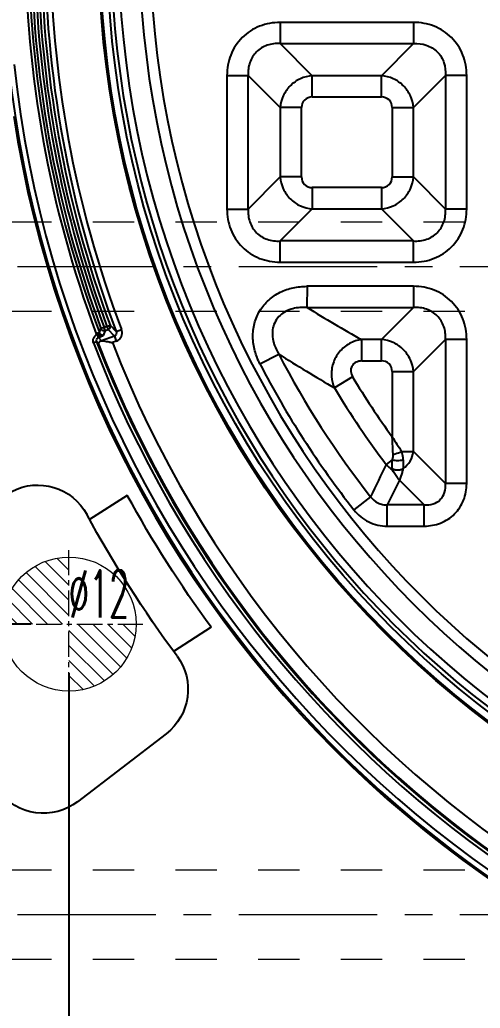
# Model space of a CAD drawing. Header units: millimetres. Extents: x 2750 to 4049, y 1371 to 1831.
# Drawn here: x 3015.8 to 3057, y 1525 to 1613.4 of the extents above; entities that cross this region are included whole.
import ezdxf
from ezdxf.enums import TextEntityAlignment as Align

# ---------------------------------------------------------------- set-up
doc = ezdxf.new("R2010")
doc.units = ezdxf.units.MM
doc.linetypes.add('CENTER', pattern=[0.6, 0.375, -0.075, 0.075, -0.075])
doc.linetypes.add('HIDDEN', pattern=[0.2, 0.1, -0.1])
doc.layers.add('11', color=7, linetype='Continuous')
doc.layers.add('cool', color=153, linetype='HIDDEN', lineweight=9)
doc.layers.add('epin', color=13, linetype='Continuous', lineweight=9)
doc.styles.get("Standard").update_dxf_attribs({"font": 'arial.ttf'})
doc.styles.add('TXT05', font='txt.shx', dxfattribs={"width": 0.5, "bigfont": 'gbcbig.shx'})
doc.dimstyles.get("Standard").update_dxf_attribs({"dimtxt": 0.18, "dimasz": 0.18, "dimexe": 0.18, "dimexo": 0.0625, "dimgap": 0.09, "dimtad": 0, "dimtih": 1, "dimtoh": 1, "dimzin": 0, "dimdsep": 46, "dimtxsty": 'Standard', "dimcen": 0.09, "dimadec": 0, "dimazin": 0, "dimtfac": 1, "dimtofl": 0, "dimtmove": 0, "dimatfit": 3, "dimfxl": 0, "dimtolj": 1, "dimtzin": 0, "dimarcsym": 0})

# ---------------------------------------------------------------- blocks, each defined once
blk = doc.blocks.new('*D61')
at = {"color": 4, "lineweight": -2, "transparency": 16777216}
blk.add_line((2972.435, 1615.342), (2946.725, 1615.342), dxfattribs=at)
at = {"layer": 'Defpoints', "color": 0, "transparency": 16777216}
for p in [(2946.725, 1615.342), (2972.435, 1615.342), (3116.195, 1615.342)]:
    blk.add_point(p, dxfattribs=at)
at = {"color": 6, "transparency": 16777216, "insert": (2940.24, 1615.342), "char_height": 5, "attachment_point": 5}
blk.add_mtext('\\A1;0.00', dxfattribs=at)
blk = doc.blocks.new('*D69')
at = {"color": 4, "lineweight": -2, "transparency": 16777216}
blk.add_line((2982.184, 1591.342), (2946.725, 1591.342), dxfattribs=at)
at = {"layer": 'Defpoints', "color": 0, "transparency": 16777216}
for p in [(3116.195, 1615.342), (2946.725, 1591.342), (2982.184, 1591.342)]:
    blk.add_point(p, dxfattribs=at)
at = {"color": 6, "transparency": 16777216, "insert": (2938.255, 1591.342), "char_height": 5, "attachment_point": 5}
blk.add_mtext('\\A1;24.00', dxfattribs=at)
blk = doc.blocks.new('*D70')
at = {"color": 4, "lineweight": -2, "transparency": 16777216}
blk.add_line((3016.769, 1559.342), (2946.725, 1559.342), dxfattribs=at)
at = {"layer": 'Defpoints', "color": 0, "transparency": 16777216}
for p in [(3116.195, 1615.342), (2946.725, 1559.342), (3016.769, 1559.342)]:
    blk.add_point(p, dxfattribs=at)
at = {"color": 6, "transparency": 16777216, "insert": (2938.297, 1559.342), "char_height": 5, "attachment_point": 5}
blk.add_mtext('\\A1;56.00', dxfattribs=at)
blk = doc.blocks.new('*D71')
at = {"color": 4, "lineweight": -2, "transparency": 16777216}
blk.add_line((2989.687, 1533.342), (2946.725, 1533.342), dxfattribs=at)
at = {"layer": 'Defpoints', "color": 0, "transparency": 16777216}
for p in [(3116.195, 1615.342), (2946.725, 1533.342), (2989.687, 1533.342)]:
    blk.add_point(p, dxfattribs=at)
at = {"color": 6, "transparency": 16777216, "insert": (2938.294, 1533.342), "char_height": 5, "attachment_point": 5}
blk.add_mtext('\\A1;82.00', dxfattribs=at)
blk = doc.blocks.new('*D72')
at = {"color": 4, "lineweight": -2, "transparency": 16777216}
blk.add_line((3079.795, 1507.342), (2946.725, 1507.342), dxfattribs=at)
at = {"layer": 'Defpoints', "color": 0, "transparency": 16777216}
for p in [(3116.195, 1615.342), (2946.725, 1507.342), (3079.795, 1507.342)]:
    blk.add_point(p, dxfattribs=at)
at = {"color": 6, "transparency": 16777216, "insert": (2936.59, 1507.342), "char_height": 5, "attachment_point": 5}
blk.add_mtext('\\A1;108.00', dxfattribs=at)
blk = doc.blocks.new('*D79')
at = {"color": 4, "lineweight": -2, "transparency": 16777216}
for p, q in [((3020.199, 1554.942), (3020.199, 1470.878)), ((3020.199, 1470.878), (3021.169, 1460.878)), ((3021.169, 1460.878), (3021.169, 1450.878))]:
    blk.add_line(p, q, dxfattribs=at)
at = {"layer": 'Defpoints', "color": 0, "transparency": 16777216}
for p in [(3116.195, 1615.342), (3020.199, 1554.942), (3021.169, 1450.878)]:
    blk.add_point(p, dxfattribs=at)
at = {"color": 6, "transparency": 16777216, "insert": (3021.169, 1442.45), "char_height": 5, "attachment_point": 5, "rotation": 90}
blk.add_mtext('\\A1;96.00', dxfattribs=at)
blk = doc.blocks.new('4')
at = {"layer": '11', "color": 3, "linetype": 'Continuous'}
for p, q in [((-12.852, 216.652), (-13.724, 226.616)), ((12.852, 216.656), (13.724, 226.619)), ((-7, 208.127), (-7, 212.136)), ((7, 208.13), (7, 212.139))]:
    blk.add_line(p, q, dxfattribs=at)
for centre, radius, start, end in [((-8.743, 227.051), 5, 94.10934, 185), ((0.026, 105), 127.366, 85.91485, 94.10934), ((8.743, 227.055), 5, 355, 85.91485), ((-7.871, 217.088), 5, 185, 274.03007), ((7.871, 217.092), 5, 265.99628, 355), ((0.026, 105), 107.366, 85.99628, 94.03007), ((0.026, 105), 103.366, 86.13132, 93.8975)]:
    blk.add_arc(centre, radius, start, end, dxfattribs=at)
blk = doc.blocks.new('epin_ejp_12')
at = {"layer": 'epin'}
h = blk.add_hatch(dxfattribs=at)
h.set_pattern_fill('_ANSI31', color=123, scale=0.3, angle=90)
h.set_pattern_definition([(135, (-3020.1993, -1559.3419), (-0.6735192, -0.6735192), [])])
h.paths.add_polyline_path([(0, 6, 0.414214), (-6, 0), (0, 0)])
h.paths.add_polyline_path([(6, 0), (0, 0), (0, -6, 0.414214)])
at = {"layer": 'epin', "color": 1, "linetype": 'CENTER', "ltscale": 6.096}
for p, q in [((0, -6.6), (0, 6.6)), ((-6.6, 0), (6.6, 0))]:
    blk.add_line(p, q, dxfattribs=at)
at = {"layer": 'epin'}
blk.add_circle((0, 0), 6, dxfattribs=at)
at = {"layer": 'epin', "color": 6, "style": 'TXT05', "width": 0.5}
blk.add_text('%%c12', height=4.2, dxfattribs=at).set_placement((2.69, 2.7), align=Align.MIDDLE)

msp = doc.modelspace()

# ---------------------------------------------------------------- linework, layer by layer
at = {"layer": '11', "color": 7, "linetype": 'Continuous'}
for p, q in [((3039.088, 1613.183), (3039.088, 1611.283)), ((3051.046, 1613.183), (3039.088, 1613.183)), ((3051.046, 1613.183), (3051.046, 1611.283)), ((3039.088, 1611.283), (3041.961, 1608.41)), ((3039.088, 1611.283), (3051.046, 1611.283)), ((3048.173, 1608.41), (3051.046, 1611.283)), ((3034.337, 1608.432), (3034.337, 1596.475)), ((3034.337, 1608.432), (3036.238, 1608.432)), ((3036.238, 1596.475), (3036.238, 1608.432)), ((3039.111, 1605.559), (3036.238, 1608.432)), ((3041.961, 1606.509), (3041.961, 1608.41)), ((3048.173, 1608.41), (3041.961, 1608.41)), ((3048.173, 1606.509), (3048.173, 1608.41)), ((3053.897, 1608.432), (3051.024, 1605.559)), ((3053.897, 1608.432), (3053.897, 1596.475)), ((3055.797, 1608.432), (3053.897, 1608.432)), ((3055.797, 1596.475), (3055.797, 1608.432)), ((3041.961, 1606.509), (3048.173, 1606.509)), ((3039.111, 1605.559), (3039.111, 1599.348)), ((3041.011, 1605.559), (3039.111, 1605.559)), ((3041.011, 1599.348), (3041.011, 1605.559)), ((3049.123, 1605.559), (3049.123, 1599.348)), ((3049.123, 1605.559), (3051.024, 1605.559)), ((3051.024, 1599.348), (3051.024, 1605.559)), ((3036.238, 1596.475), (3039.111, 1599.348)), ((3041.011, 1599.348), (3039.111, 1599.348)), ((3049.123, 1599.348), (3051.024, 1599.348)), ((3051.024, 1599.348), (3053.897, 1596.475)), ((3041.961, 1598.397), (3041.961, 1596.497)), ((3048.173, 1598.397), (3041.961, 1598.397)), ((3048.173, 1598.397), (3048.173, 1596.497)), ((3034.337, 1596.475), (3036.238, 1596.475)), ((3041.961, 1596.497), (3039.088, 1593.624)), ((3041.961, 1596.497), (3048.173, 1596.497)), ((3051.046, 1593.624), (3048.173, 1596.497)), ((3055.797, 1596.475), (3053.897, 1596.475)), ((3039.088, 1591.723), (3039.088, 1593.624)), ((3051.046, 1593.624), (3039.088, 1593.624)), ((3051.046, 1591.723), (3051.046, 1593.624)), ((3039.088, 1591.723), (3051.046, 1591.723)), ((3041.502, 1589.566), (3041.501, 1587.665)), ((3051.046, 1589.566), (3041.501, 1589.566)), ((3051.046, 1589.566), (3051.046, 1587.665)), ((3041.502, 1587.665), (3051.046, 1587.665)), ((3048.173, 1584.792), (3051.046, 1587.665)), ((3023.592, 1585.974), (3023.342, 1585.883)), ((3023.592, 1585.974), (3023.874, 1586.079)), ((3023.592, 1585.974), (3023.694, 1585.694)), ((3023.875, 1586.079), (3024.43, 1585.511)), ((3022.924, 1585.426), (3022.645, 1585.321)), ((3022.849, 1584.997), (3022.788, 1585.164)), ((3022.849, 1584.997), (3023.266, 1585.149)), ((3023.342, 1585.883), (3023.062, 1585.779)), ((3024.259, 1585.116), (3023.097, 1584.693)), ((3023.443, 1585.603), (3023.266, 1585.149)), ((3023.443, 1585.603), (3023.342, 1585.883)), ((3023.443, 1585.603), (3023.694, 1585.694)), ((3024.259, 1585.116), (3023.694, 1585.694)), ((3024.259, 1585.116), (3024.428, 1584.652)), ((3024.43, 1585.511), (3024.896, 1585.688)), ((3022.676, 1584.601), (3022.395, 1584.494)), ((3022.845, 1584.394), (3022.676, 1584.601)), ((3022.849, 1584.997), (3023.097, 1584.693)), ((3024.428, 1584.652), (3024.079, 1584.525)), ((3046.396, 1582.892), (3046.396, 1584.792)), ((3048.173, 1584.792), (3046.396, 1584.792)), ((3048.173, 1582.892), (3048.173, 1584.792)), ((3053.897, 1584.815), (3051.024, 1581.942)), ((3053.897, 1584.815), (3053.897, 1571.907)), ((3055.797, 1584.815), (3053.897, 1584.815)), ((3055.797, 1571.907), (3055.797, 1584.815)), ((3037.281, 1582.632), (3038.969, 1583.505)), ((3046.396, 1582.892), (3048.173, 1582.892)), ((3049.123, 1581.942), (3049.123, 1576.098)), ((3049.123, 1581.942), (3051.024, 1581.942)), ((3051.024, 1574.78), (3051.024, 1581.942)), ((3045.582, 1581.451), (3043.954, 1580.471)), ((3049.991, 1574.78), (3051.024, 1574.78)), ((3051.024, 1574.78), (3053.897, 1571.907)), ((3049.123, 1574.039), (3048.586, 1573.632)), ((3049.122, 1573.251), (3049.123, 1574.039)), ((3050.101, 1574.039), (3050.101, 1573.25)), ((3049.777, 1572.226), (3048.69, 1570.006)), ((3051.996, 1570.006), (3049.777, 1572.226)), ((3055.797, 1571.907), (3053.897, 1571.907)), ((3047.197, 1570.731), (3045.704, 1569.555)), ((3048.69, 1568.106), (3048.69, 1570.006)), ((3051.996, 1570.006), (3048.69, 1570.006)), ((3051.996, 1568.106), (3051.996, 1570.006)), ((3048.69, 1568.106), (3051.996, 1568.106))]:
    msp.add_line(p, q, dxfattribs=at)
for radius in [87.342, 87.216, 86.564]:
    msp.add_circle((3110.191, 1620.342), radius, dxfattribs=at)
for centre, radius, start, end in [((3116.221, 1620.342), 99.915, 159.4816, 200.5184), ((3116.221, 1620.342), 99.617, 159.47923, 200.52312), ((3116.221, 1620.342), 98.178, 159.22005, 200.77995), ((3116.221, 1620.342), 97.679, 159.2191, 200.7812), ((3116.221, 1620.342), 99.365, 159.64446, 200.35554), ((3116.221, 1620.342), 99.066, 159.64446, 200.35554), ((3116.221, 1620.342), 98.799, 159.6435, 200.3565), ((3116.221, 1620.342), 98.498, 159.6435, 200.3565), ((3110.191, 1620.342), 85.566, 181.59517, 268.40483), ((3110.189, 1620.342), 83.694, 182.93581, 267.06419), ((3110.189, 1620.342), 82.705, 182.93581, 267.06419), ((3110.191, 1620.342), 86.224, 183.80612, 266.19393), ((3116.221, 1620.342), 102.032, 186.17935, 344.06282), ((3116.221, 1620.342), 101.531, 186.1741, 343.11228), ((3116.221, 1620.342), 102.166, 188.76886, 348.16522), ((3116.221, 1620.342), 98.859, 201.24207, 347.83141), ((3116.221, 1620.342), 100.057, 201.05603, 345.74083), ((3116.221, 1620.342), 100.442, 200.91041, 342.92382), ((3116.221, 1620.342), 100.141, 200.91041, 342.92304), ((3131.659, 1735.657), 173.292, 238.65007, 240.52666), ((3023.217, 1585.536), 0.611, 200.54911, 208.22028), ((3110.191, 1620.342), 80.184, 207.34895, 218.22238), ((3136.148, 1737.577), 182.159, 237.75874, 239.59417), ((3110.191, 1620.342), 82.085, 207.34893, 218.22237), ((3046.63, 1581.697), 2.943, 183.74476, 204.59595), ((3110.191, 1620.342), 75.411, 211.04547, 215.92336), ((3110.191, 1620.342), 77.311, 211.04547, 217.1705), ((3147.453, 1639.868), 117.198, 212.96437, 213.73615), ((3383.663, 1411.372), 372.297, 154.16155, 154.65651)]:
    msp.add_arc(centre, radius, start, end, dxfattribs=at)
for points, knots in [([(3039.088, 1613.183), (3038.468, 1613.172), (3037.212, 1612.961), (3035.608, 1611.912), (3034.561, 1610.308), (3034.347, 1609.053), (3034.337, 1608.432)], [0, 0, 0, 0, 0.250132, 0.500023, 0.749897, 1, 1, 1, 1]), ([(3055.797, 1608.432), (3055.797, 1609.053), (3055.567, 1610.307), (3054.528, 1611.915), (3052.922, 1612.955), (3051.667, 1613.183), (3051.046, 1613.183)], [0, 0, 0, 0, 0.25017, 0.500034, 0.749869, 1, 1, 1, 1]), ([(3039.088, 1611.283), (3038.702, 1611.306), (3037.921, 1611.22), (3036.912, 1610.609), (3036.3, 1609.599), (3036.215, 1608.819), (3036.238, 1608.432)], [0, 0, 0, 0, 0.25377, 0.499999, 0.746229, 1, 1, 1, 1]), ([(3051.046, 1611.283), (3051.426, 1611.305), (3052.206, 1611.224), (3053.227, 1610.613), (3053.837, 1609.592), (3053.92, 1608.812), (3053.897, 1608.432)], [0, 0, 0, 0, 0.249313, 0.500091, 0.750812, 1, 1, 1, 1]), ([(3041.961, 1608.41), (3041.6, 1608.385), (3040.876, 1608.199), (3039.961, 1607.559), (3039.322, 1606.644), (3039.135, 1605.92), (3039.111, 1605.559)], [0, 0, 0, 0, 0.248694, 0.500007, 0.751316, 1, 1, 1, 1]), ([(3051.024, 1605.559), (3050.999, 1605.92), (3050.813, 1606.644), (3050.173, 1607.559), (3049.258, 1608.199), (3048.534, 1608.385), (3048.173, 1608.41)], [0, 0, 0, 0, 0.248694, 0.500007, 0.751316, 1, 1, 1, 1]), ([(3041.961, 1606.509), (3041.718, 1606.509), (3041.203, 1606.317), (3041.011, 1605.802), (3041.011, 1605.559)], [0, 0, 0, 0, 0.500164, 1, 1, 1, 1]), ([(3049.123, 1605.559), (3049.123, 1605.803), (3048.931, 1606.318), (3048.416, 1606.509), (3048.173, 1606.509)], [0, 0, 0, 0, 0.500164, 1, 1, 1, 1]), ([(3039.111, 1599.348), (3039.135, 1598.986), (3039.322, 1598.263), (3039.962, 1597.348), (3040.876, 1596.708), (3041.6, 1596.521), (3041.961, 1596.497)], [0, 0, 0, 0, 0.248694, 0.500007, 0.751316, 1, 1, 1, 1]), ([(3041.011, 1599.348), (3041.011, 1599.104), (3041.203, 1598.589), (3041.718, 1598.397), (3041.961, 1598.397)], [0, 0, 0, 0, 0.500164, 1, 1, 1, 1]), ([(3048.173, 1598.397), (3048.416, 1598.397), (3048.931, 1598.589), (3049.123, 1599.104), (3049.123, 1599.348)], [0, 0, 0, 0, 0.500164, 1, 1, 1, 1]), ([(3048.173, 1596.497), (3048.534, 1596.521), (3049.258, 1596.708), (3050.173, 1597.348), (3050.813, 1598.263), (3050.999, 1598.986), (3051.024, 1599.348)], [0, 0, 0, 0, 0.248694, 0.500007, 0.751316, 1, 1, 1, 1]), ([(3034.337, 1596.475), (3034.348, 1595.854), (3034.56, 1594.598), (3035.608, 1592.994), (3037.212, 1591.947), (3038.468, 1591.733), (3039.088, 1591.723)], [0, 0, 0, 0, 0.250132, 0.500023, 0.749897, 1, 1, 1, 1]), ([(3036.238, 1596.475), (3036.215, 1596.088), (3036.3, 1595.307), (3036.912, 1594.298), (3037.921, 1593.687), (3038.702, 1593.601), (3039.088, 1593.624)], [0, 0, 0, 0, 0.25377, 0.499999, 0.746229, 1, 1, 1, 1]), ([(3051.046, 1591.723), (3051.667, 1591.723), (3052.921, 1591.954), (3054.529, 1592.992), (3055.569, 1594.599), (3055.797, 1595.854), (3055.797, 1596.475)], [0, 0, 0, 0, 0.25017, 0.500034, 0.749869, 1, 1, 1, 1]), ([(3051.046, 1593.624), (3051.432, 1593.601), (3052.213, 1593.687), (3053.223, 1594.298), (3053.834, 1595.307), (3053.92, 1596.088), (3053.897, 1596.475)], [0, 0, 0, 0, 0.25377, 0.499999, 0.746229, 1, 1, 1, 1]), ([(3037.281, 1582.632), (3037.092, 1582.998), (3036.792, 1583.776), (3036.602, 1585.011), (3036.739, 1586.258), (3037.227, 1587.417), (3038.033, 1588.381), (3039.075, 1589.079), (3040.26, 1589.483), (3041.089, 1589.557), (3041.501, 1589.566)], [0, 0, 0, 0, 0.124949, 0.249991, 0.374956, 0.500017, 0.625012, 0.750065, 0.874968, 1, 1, 1, 1]), ([(3055.797, 1584.815), (3055.786, 1585.435), (3055.575, 1586.691), (3054.526, 1588.295), (3052.922, 1589.342), (3051.667, 1589.556), (3051.046, 1589.566)], [0, 0, 0, 0, 0.250132, 0.500023, 0.749897, 1, 1, 1, 1]), ([(3041.501, 1587.665), (3041.076, 1587.698), (3040.42, 1587.659), (3039.611, 1587.358), (3039.066, 1586.989), (3038.653, 1586.471), (3038.424, 1585.85), (3038.381, 1585.195), (3038.451, 1584.766), (3038.506, 1584.558)], [0, 0, 0, 0, 0.246897, 0.37178, 0.497546, 0.623754, 0.749771, 0.875297, 1, 1, 1, 1]), ([(3053.897, 1584.815), (3053.92, 1585.201), (3053.834, 1585.982), (3053.223, 1586.991), (3052.213, 1587.602), (3051.432, 1587.688), (3051.046, 1587.665)], [0, 0, 0, 0, 0.25377, 0.499999, 0.746229, 1, 1, 1, 1]), ([(3023.694, 1585.694), (3023.748, 1585.719), (3023.853, 1585.789), (3023.891, 1585.914), (3023.892, 1585.974)], [0, 0, 0, 0, 0.495278, 1, 1, 1, 1]), ([(3022.395, 1584.494), (3022.343, 1584.628), (3022.338, 1584.945), (3022.551, 1585.181), (3022.678, 1585.247)], [0, 0, 0, 0, 0.500022, 1, 1, 1, 1]), ([(3022.678, 1585.247), (3022.712, 1585.267), (3022.771, 1585.304), (3022.854, 1585.359), (3022.895, 1585.392), (3022.931, 1585.417), (3022.928, 1585.425)], [0, 0, 0, 0, 0.377329, 0.697856, 0.913372, 1, 1, 1, 1]), ([(3022.788, 1585.164), (3022.826, 1585.2), (3022.892, 1585.252), (3022.979, 1585.29), (3023.013, 1585.283)], [0, 0, 0, 0, 0.600541, 1, 1, 1, 1]), ([(3023.266, 1585.149), (3023.228, 1585.139), (3023.071, 1585.107), (3022.9, 1585.118), (3022.788, 1585.164)], [0, 0, 0, 0, 0.244765, 1, 1, 1, 1]), ([(3022.928, 1585.418), (3022.937, 1585.45), (3022.978, 1585.572), (3023.028, 1585.69), (3023.062, 1585.779)], [0, 0, 0, 0, 0.260232, 1, 1, 1, 1]), ([(3023.178, 1585.167), (3023.165, 1585.173), (3023.103, 1585.2), (3023.049, 1585.244), (3023.013, 1585.283)], [0, 0, 0, 0, 0.20825, 1, 1, 1, 1]), ([(3023.062, 1585.779), (3023.084, 1585.724), (3023.163, 1585.624), (3023.284, 1585.587), (3023.344, 1585.587)], [0, 0, 0, 0, 0.498936, 1, 1, 1, 1]), ([(3023.266, 1585.149), (3023.259, 1585.149), (3023.229, 1585.151), (3023.199, 1585.159), (3023.178, 1585.167)], [0, 0, 0, 0, 0.234146, 1, 1, 1, 1]), ([(3024.43, 1585.511), (3024.459, 1585.439), (3024.464, 1585.263), (3024.333, 1585.141), (3024.259, 1585.116)], [0, 0, 0, 0, 0.497306, 1, 1, 1, 1]), ([(3024.71, 1584.829), (3024.818, 1584.936), (3024.979, 1585.219), (3024.949, 1585.542), (3024.897, 1585.686)], [0, 0, 0, 0, 0.499917, 1, 1, 1, 1]), ([(3022.676, 1584.601), (3022.648, 1584.674), (3022.645, 1584.849), (3022.775, 1584.97), (3022.849, 1584.997)], [0, 0, 0, 0, 0.499145, 1, 1, 1, 1]), ([(3023.099, 1584.684), (3023.016, 1584.668), (3022.884, 1584.592), (3022.834, 1584.445), (3022.845, 1584.394)], [0, 0, 0, 0, 0.61733, 1, 1, 1, 1]), ([(3023.049, 1584.675), (3023.121, 1584.687), (3023.282, 1584.679), (3023.531, 1584.64), (3023.801, 1584.587), (3023.985, 1584.546), (3024.079, 1584.525)], [0, 0, 0, 0, 0.209849, 0.456788, 0.724523, 1, 1, 1, 1]), ([(3038.506, 1584.558), (3038.531, 1584.465), (3038.645, 1584.098), (3038.817, 1583.749), (3038.969, 1583.505)], [0, 0, 0, 0, 0.251157, 1, 1, 1, 1]), ([(3046.397, 1584.792), (3046.019, 1584.751), (3045.263, 1584.507), (3044.348, 1583.744), (3043.77, 1582.692), (3043.667, 1581.893), (3043.694, 1581.504)], [0, 0, 0, 0, 0.24481, 0.495832, 0.749339, 1, 1, 1, 1]), ([(3051.024, 1581.942), (3050.999, 1582.303), (3050.813, 1583.027), (3050.173, 1583.941), (3049.258, 1584.581), (3048.534, 1584.768), (3048.173, 1584.792)], [0, 0, 0, 0, 0.248694, 0.500007, 0.751316, 1, 1, 1, 1]), ([(3046.396, 1582.892), (3046.227, 1582.882), (3045.969, 1582.828), (3045.683, 1582.637), (3045.514, 1582.44), (3045.424, 1582.195), (3045.422, 1581.936), (3045.484, 1581.687), (3045.542, 1581.527), (3045.582, 1581.451)], [0, 0, 0, 0, 0.248987, 0.374276, 0.499938, 0.624903, 0.74997, 0.875137, 1, 1, 1, 1]), ([(3049.123, 1581.942), (3049.123, 1582.185), (3048.931, 1582.7), (3048.416, 1582.892), (3048.173, 1582.892)], [0, 0, 0, 0, 0.500164, 1, 1, 1, 1]), ([(3049.21, 1574.519), (3049.202, 1574.649), (3049.17, 1575.175), (3049.147, 1575.702), (3049.123, 1576.098)], [0, 0, 0, 0, 0.24639, 1, 1, 1, 1]), ([(3049.139, 1574.05), (3049.155, 1574.084), (3049.175, 1574.16), (3049.211, 1574.314), (3049.228, 1574.437), (3049.222, 1574.519)], [0, 0, 0, 0, 0.236818, 0.484657, 1, 1, 1, 1]), ([(3049.21, 1574.519), (3049.271, 1574.535), (3049.533, 1574.613), (3049.791, 1574.702), (3049.986, 1574.78)], [0, 0, 0, 0, 0.230632, 1, 1, 1, 1]), ([(3050.101, 1574.039), (3050.101, 1574.099), (3050.093, 1574.349), (3050.051, 1574.6), (3049.991, 1574.78)], [0, 0, 0, 0, 0.241693, 1, 1, 1, 1]), ([(3050.101, 1573.25), (3050.353, 1573.426), (3050.785, 1573.884), (3050.992, 1574.48), (3051.024, 1574.78)], [0, 0, 0, 0, 0.505655, 1, 1, 1, 1]), ([(3049.123, 1574.039), (3049.283, 1574.001), (3049.612, 1573.969), (3049.941, 1574.001), (3050.101, 1574.039)], [0, 0, 0, 0, 0.499947, 1, 1, 1, 1]), ([(3049.123, 1573.25), (3049.273, 1573.177), (3049.612, 1573.102), (3049.95, 1573.177), (3050.101, 1573.25)], [0, 0, 0, 0, 0.5, 1, 1, 1, 1]), ([(3049.777, 1572.226), (3049.72, 1572.288), (3049.473, 1572.581), (3049.269, 1572.909), (3049.129, 1573.174)], [0, 0, 0, 0, 0.219285, 1, 1, 1, 1]), ([(3049.137, 1573.192), (3049.287, 1573.144), (3049.608, 1573.105), (3049.927, 1573.157), (3050.076, 1573.213)], [0, 0, 0, 0, 0.497188, 1, 1, 1, 1]), ([(3050.083, 1573.198), (3050.059, 1573.1), (3049.973, 1572.772), (3049.869, 1572.447), (3049.777, 1572.226)], [0, 0, 0, 0, 0.294602, 1, 1, 1, 1]), ([(3051.996, 1568.106), (3052.493, 1568.115), (3053.497, 1568.284), (3054.78, 1569.123), (3055.618, 1570.406), (3055.789, 1571.41), (3055.797, 1571.907)], [0, 0, 0, 0, 0.25013, 0.500016, 0.749893, 1, 1, 1, 1]), ([(3051.996, 1570.006), (3052.259, 1569.983), (3052.788, 1570.025), (3053.476, 1570.427), (3053.878, 1571.115), (3053.92, 1571.644), (3053.897, 1571.907)], [0, 0, 0, 0, 0.255854, 0.499995, 0.744139, 1, 1, 1, 1]), ([(3047.197, 1570.731), (3047.367, 1570.502), (3047.709, 1570.207), (3048.257, 1570.022), (3048.547, 1570.001), (3048.69, 1570.006)], [0, 0, 0, 0, 0.498466, 0.749519, 1, 1, 1, 1]), ([(3045.704, 1569.555), (3045.881, 1569.331), (3046.285, 1568.919), (3047.253, 1568.305), (3048.122, 1568.106), (3048.69, 1568.106)], [0, 0, 0, 0, 0.25067, 0.501517, 1, 1, 1, 1])]:
    msp.add_open_spline(points, degree=3, knots=knots, dxfattribs=at)
for points in [[(3023.892, 1585.974), (3023.892, 1586.009), (3023.886, 1586.045), (3023.875, 1586.079)], [(3022.788, 1585.164), (3022.744, 1585.178), (3022.7, 1585.206), (3022.678, 1585.247)], [(3023.013, 1585.283), (3022.976, 1585.322), (3022.945, 1585.368), (3022.928, 1585.418)], [(3023.344, 1585.587), (3023.378, 1585.587), (3023.412, 1585.592), (3023.443, 1585.603)], [(3024.428, 1584.652), (3024.532, 1584.689), (3024.63, 1584.751), (3024.71, 1584.829)], [(3048.586, 1573.632), (3048.738, 1573.451), (3048.924, 1573.295), (3049.127, 1573.175)], [(3049.127, 1573.175), (3049.122, 1573.2), (3049.12, 1573.226), (3049.122, 1573.251)], [(3050.094, 1573.265), (3050.087, 1573.248), (3050.08, 1573.231), (3050.076, 1573.213)]]:
    msp.add_open_spline(points, degree=3, dxfattribs=at)
at = {"layer": 'cool', "ltscale": 37}
for p, q in [((2970.525, 1595.342), (3261.865, 1595.342)), ((2970.525, 1587.342), (3261.865, 1587.342)), ((2970.525, 1537.342), (3261.865, 1537.342)), ((2970.525, 1529.342), (3261.865, 1529.342))]:
    msp.add_line(p, q, dxfattribs=at)
at = {"layer": 'cool', "color": 1, "linetype": 'CENTER', "ltscale": 33}
for p, q in [((2956.195, 1591.342), (3276.195, 1591.342)), ((2956.195, 1533.342), (3276.195, 1533.342))]:
    msp.add_line(p, q, dxfattribs=at)

# ---------------------------------------------------------------- block references
at = {"xscale": -1, "rotation": 122.5000000000124}
msp.add_blockref('4', (3204.712, 1676.781), dxfattribs=at)
at = {"layer": 'epin'}
msp.add_blockref('epin_ejp_12', (3020.199, 1559.342), dxfattribs=at)

# ---------------------------------------------------------------- dimensions: what is measured, and where the dimension line sits
for feature_location, offset, dtype, origin, picture, middle in [((2972.43538027, 1615.341911701), (-25.710224106, 0), 0, (3116.195229042, 1615.341911701), '*D61', (2940.239821921, 1615.341911701)), ((3079.795, 1507.342), (-133.07, 0), 0, (3116.195, 1615.342), '*D72', (2936.59, 1507.342)), ((2982.184, 1591.342), (-35.459, 0), 0, (3116.195, 1615.342), '*D69', (2938.255, 1591.342)), ((2989.687, 1533.342), (-42.962, 0), 0, (3116.195, 1615.342), '*D71', (2938.294, 1533.342)), ((3016.769, 1559.342), (-70.044, 0), 0, (3116.195, 1615.342), '*D70', (2938.297, 1559.342)), ((3020.199, 1554.942), (0.97, -104.064), 1, (3116.195, 1615.342), '*D79', (3021.169, 1442.45))]:
    dim = msp.add_ordinate_dim(feature_location=feature_location, offset=offset, dtype=dtype, origin=origin, dimstyle='Standard', override={"dimtxt": 5, "dimasz": 5, "dimexe": 0, "dimexo": 0, "dimgap": 0, "dimtih": 0, "dimtoh": 0, "dimzin": 0, "dimcen": 0, "dimclrd": 4, "dimclre": 4, "dimclrt": 6, "dimadec": 2, "dimtp": 0, "dimtm": 0, "dimtzin": 0})
    dim.commit()
    dim.dimension.update_dxf_attribs({"geometry": picture, "text_midpoint": middle})

doc.saveas('drawing.dxf')
